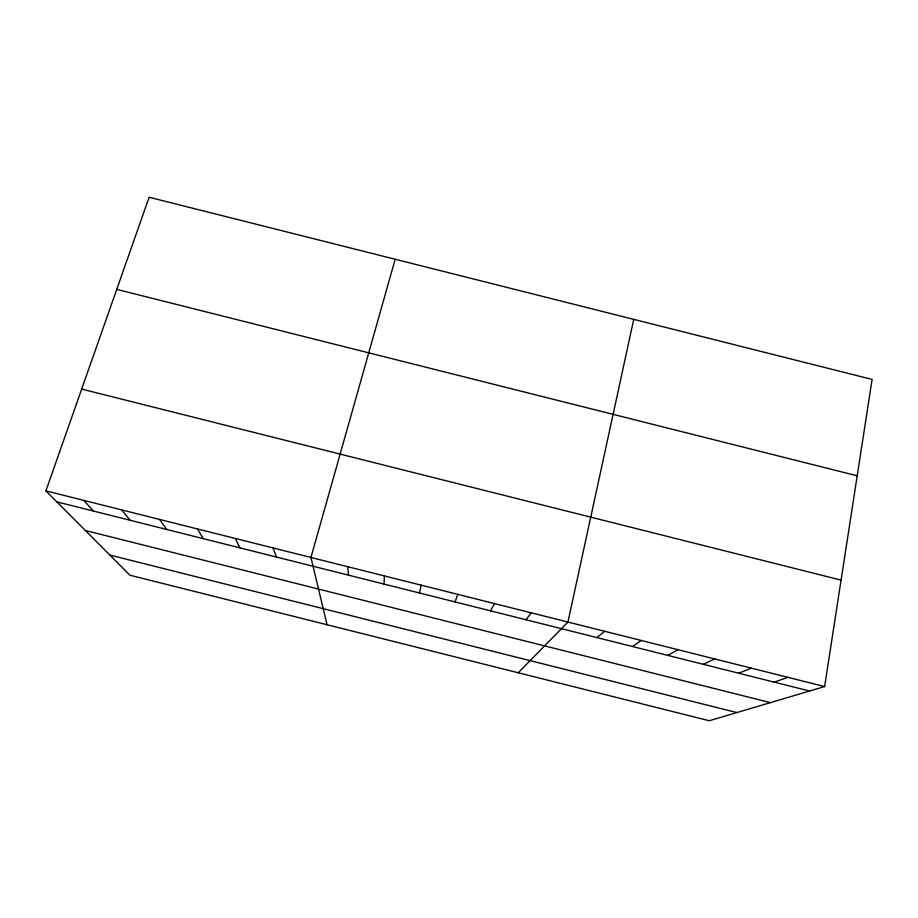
<?xml version="1.0" encoding="UTF-8"?>
<svg xmlns="http://www.w3.org/2000/svg" width="918" height="918" viewBox="0 0 918 918"><rect width="100%" height="100%" fill="white"/><g stroke="black" fill="none" stroke-linecap="round" stroke-linejoin="round"><path stroke-width="1.38" d="M384.045 584.089L384.401 575.919M824.639 686.561L872.1 379.421L149.129 197.255L45.9 490.855L129.92 575.219L709.258 720.745L824.639 686.561L45.9 490.855M419.537 593.005L421.121 585.156M633.753 319.361L567.932 622.048L518.222 672.768M395.176 259.255L310.95 557.467L327.049 624.745M455.018 601.921L457.83 594.382M490.499 610.837L494.538 603.608M525.98 619.753L531.235 612.822M596.907 637.574L604.618 631.274M632.364 646.49L641.303 640.489M667.822 655.395L677.977 649.703M703.268 664.311L714.652 658.929M738.715 673.215L751.326 668.143M774.149 682.12L787.988 677.358M116.735 289.388L857.205 475.811M81.679 389.083L841.095 580.119M56.87 501.859L809.584 691.024M85.374 530.489L770.443 702.626M109.839 555.057L736.844 712.575M83.779 500.367L93.475 511.062M121.658 509.892L130.092 520.265M159.525 519.404L166.697 529.468M197.393 528.929L203.291 538.659M235.249 538.441L239.885 547.862M273.105 547.954L276.467 557.054M347.681 566.693L348.553 575.161"/></g></svg>
